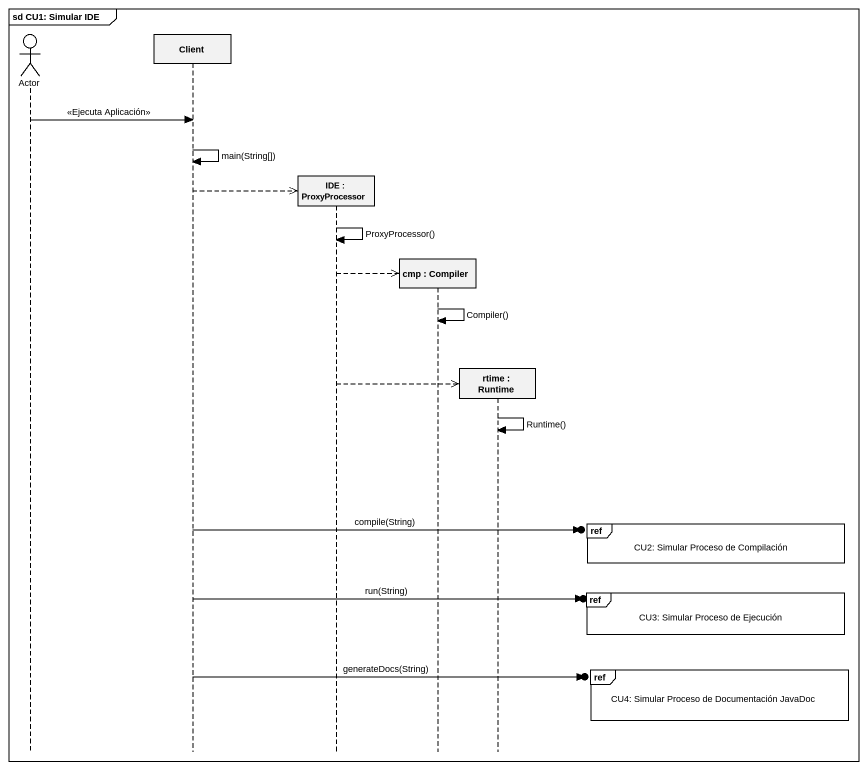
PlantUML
@startuml
mainframe sd CU1: Simular IDE
hide footbox
actor "Actor" as Actor_
participant Client
participant "IDE : ProxyProcessor" as IDE
participant "cmp : Compiler" as cmp
participant "rtime : Runtime" as rtime

Actor_ -> Client : <<Ejecuta Aplicación>>
Client -> Client : main(String[])
Client -->> IDE **
IDE -> IDE : ProxyProcessor()
IDE -->> cmp **
cmp -> cmp : Compiler()
IDE -->> rtime **
rtime -> rtime : Runtime()
ref over rtime : CU2: Simular Proceso de Compilación
Client ->o] : compile(String)
ref over rtime : CU3: Simular Proceso de Ejecución
Client ->o] : run(String)
ref over rtime : CU4: Simular Proceso de Documentación JavaDoc
Client ->o] : generateDocs(String)
@enduml
